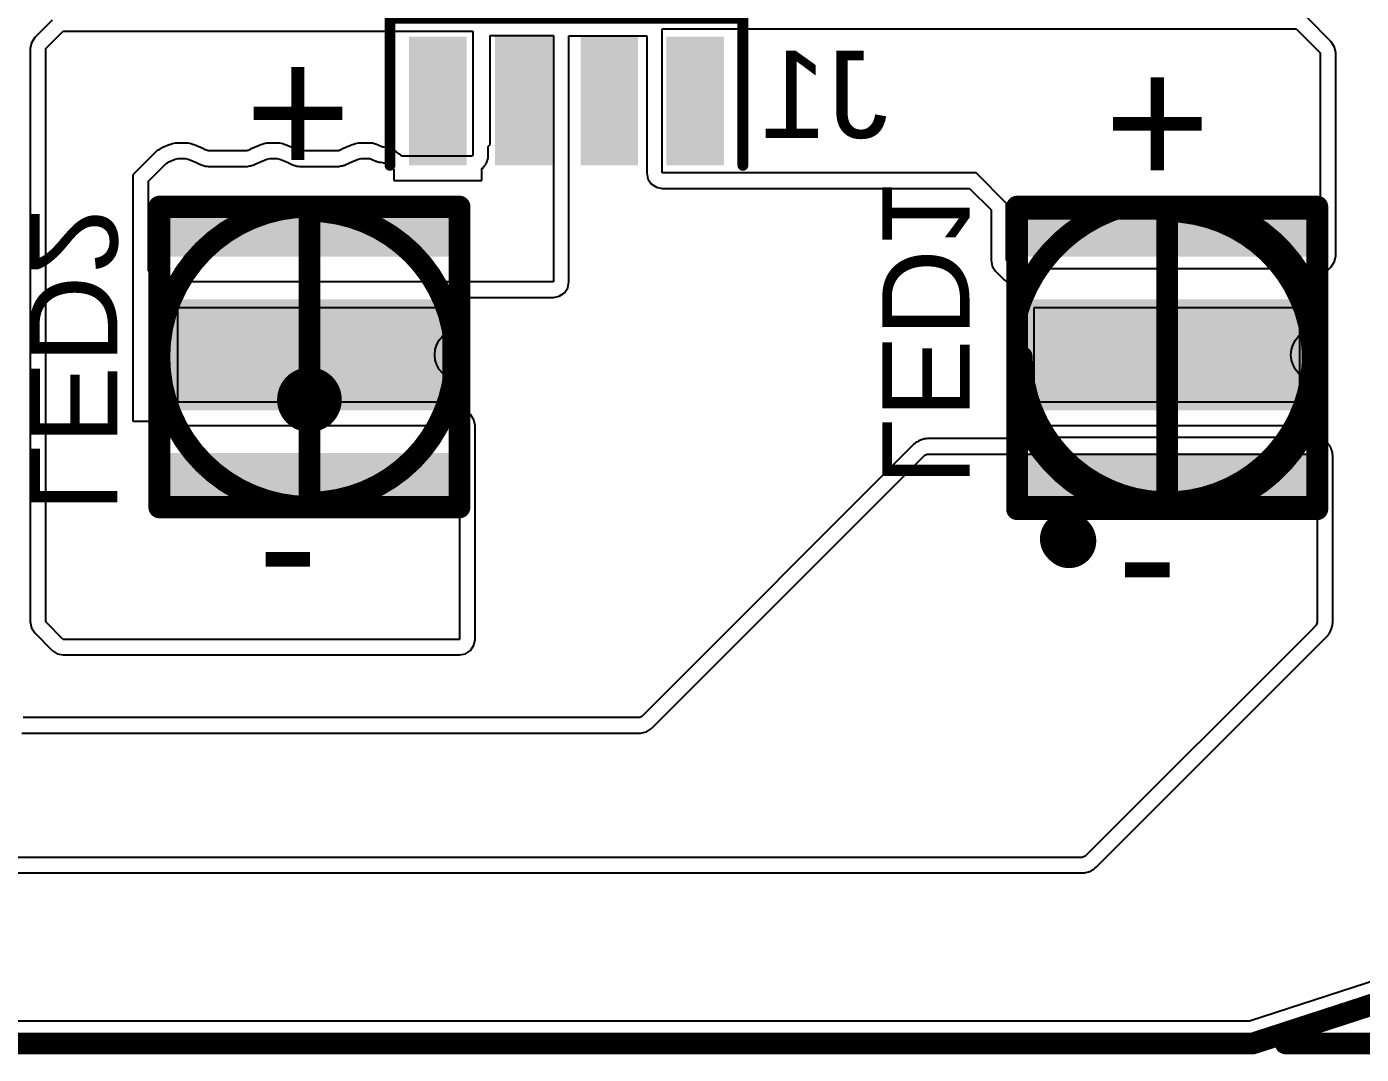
# Model space of a CAD drawing. Header units: inches. Extents: x -0.01 to 1.79, y -0.11 to 0.77.
# Drawn here: x 0.618 to 1.231, y -0.107 to 0.364 of the extents above; entities that cross this region are included whole.
import ezdxf

# ---------------------------------------------------------------- set-up
doc = ezdxf.new("R2010")
doc.units = ezdxf.units.IN
doc.header["$MEASUREMENT"] = 0
for name, color, linetype in [('Board Shape', 216, 'Continuous'), ('Bottom Overlay', 54, 'Continuous'), ('Bottom Paste', 16, 'Continuous'), ('Copper Layer', 5, 'Continuous'), ('Dimensions', 6, 'Continuous'), ('Fabrication info', 56, 'Continuous'), ('Top Paste', 8, 'Continuous')]:
    doc.layers.add(name, color=color, linetype=linetype)
doc.styles.add('Arial', font='', dxfattribs={"height": 0.2})
doc.styles.get('Arial').set_extended_font_data('Arial')

# ---------------------------------------------------------------- blocks, each defined once
blk = doc.blocks.new('FPC_M________B_1')
at = {"layer": 'Bottom Paste'}
for points in [[(-0.07224, 0.02453), (-0.04587, 0.02453), (-0.04587, -0.03453), (-0.07224, -0.03453)], [(-0.03287, 0.02453), (-0.0065, 0.02453), (-0.0065, -0.03453), (-0.03287, -0.03453)], [(0.0065, 0.02453), (0.03287, 0.02453), (0.03287, -0.03453), (0.0065, -0.03453)], [(0.04587, 0.02453), (0.07224, 0.02453), (0.07224, -0.03453), (0.04587, -0.03453)]]:
    blk.add_hatch(color=16, dxfattribs=at).paths.add_polyline_path(points)
at = {"layer": 'Copper Layer'}
for points in [[(-0.07224, 0.02453), (-0.04587, 0.02453), (-0.04587, -0.03453), (-0.07224, -0.03453)], [(-0.03287, 0.02453), (-0.0065, 0.02453), (-0.0065, -0.03453), (-0.03287, -0.03453)], [(0.0065, 0.02453), (0.03287, 0.02453), (0.03287, -0.03453), (0.0065, -0.03453)], [(0.04587, 0.02453), (0.07224, 0.02453), (0.07224, -0.03453), (0.04587, -0.03453)]]:
    blk.add_hatch(color=5, dxfattribs=at).paths.add_polyline_path(points)
at = {"layer": 'Bottom Overlay', "const_width": 0.005}
for points in [[(-0.081, 0.033), (0.081, 0.033)], [(-0.081, -0.03453), (-0.081, 0.033)], [(0.081, -0.03453), (0.081, 0.033)]]:
    blk.add_lwpolyline(points, dxfattribs=at)
at = {"layer": 'Bottom Overlay', "const_width": 0.0025}
for points in [[(-0.08225, 0.033, 1), (-0.07975, 0.033, 1)], [(-0.08225, 0.033, 1), (-0.07975, 0.033, 1)], [(0.07975, 0.033, 1), (0.08225, 0.033, 1)], [(0.07975, 0.033, 1), (0.08225, 0.033, 1)], [(-0.08225, -0.03453, 1), (-0.07975, -0.03453, 1)], [(0.07975, -0.03453, 1), (0.08225, -0.03453, 1)]]:
    blk.add_lwpolyline(points, format="xyb", close=True, dxfattribs=at)
blk = doc.blocks.new('LED_SPHWH2L3D30CD4QTP3_B_3')
at = {"layer": 'Bottom Paste'}
for points in [[(-0.065, 0.065), (-0.045, 0.065), (-0.045, -0.065), (-0.065, -0.065)], [(-0.0255, 0.065), (0.0255, 0.065), (0.0255, -0.065), (-0.0255, -0.065)], [(0.045, 0.065), (0.065, 0.065), (0.065, -0.065), (0.045, -0.065)]]:
    blk.add_hatch(color=16, dxfattribs=at).paths.add_polyline_path(points)
at = {"layer": 'Copper Layer'}
for points in [[(-0.065, 0.065), (-0.045, 0.065), (-0.045, -0.065), (-0.065, -0.065)], [(-0.0255, 0.065), (0.0255, 0.065), (0.0255, -0.065), (-0.0255, -0.065)], [(0.045, 0.065), (0.065, 0.065), (0.065, -0.065), (0.045, -0.065)]]:
    blk.add_hatch(color=5, dxfattribs=at).paths.add_polyline_path(points)
at = {"layer": 'Fabrication info', "const_width": 0.001}
for points in [[(-0.069, -0.069), (-0.069, 0.069)], [(0.069, 0.069), (-0.069, 0.069)], [(0.069, -0.069), (0.069, 0.069)], [(0.069, -0.069), (-0.069, -0.069)]]:
    blk.add_lwpolyline(points, dxfattribs=at)
at = {"layer": 'Fabrication info', "const_width": 0.0005}
for points in [[(-0.06925, 0.069, 1), (-0.06875, 0.069, 1)], [(-0.06925, 0.069, 1), (-0.06875, 0.069, 1)], [(0.06875, 0.069, 1), (0.06925, 0.069, 1)], [(0.06875, 0.069, 1), (0.06925, 0.069, 1)], [(-0.06925, -0.069, 1), (-0.06875, -0.069, 1)], [(-0.06925, -0.069, 1), (-0.06875, -0.069, 1)], [(0.06875, -0.069, 1), (0.06925, -0.069, 1)], [(0.06875, -0.069, 1), (0.06925, -0.069, 1)]]:
    blk.add_lwpolyline(points, format="xyb", close=True, dxfattribs=at)
at = {"layer": 'Fabrication info'}
blk.add_lwpolyline([(0.012, 0.069, -1), (-0.012, 0.069)], format="xyb", dxfattribs=at)
for points in [[(-0.012, 0.069, 1), (-0.012, 0.069, 1)], [(0.012, 0.069, 1), (0.012, 0.069, 1)], [(-0.042, 0, 1), (-0.048, 0, 1)], [(-0.048, 0, 1), (-0.048, 0, 1)], [(-0.042, 0, 1), (-0.042, 0, 1)]]:
    blk.add_lwpolyline(points, format="xyb", close=True, dxfattribs=at)
at = {"layer": 'Top Paste'}
for p, q in [((0.021563, 0.061063), (-0.021563, 0.061063)), ((-0.021563, 0.061063), (-0.021563, 0.003937)), ((0.021563, 0.003937), (0.021563, 0.061063)), ((-0.021563, 0.003937), (0.021563, 0.003937)), ((0.021563, -0.003937), (-0.021563, -0.003937)), ((-0.021563, -0.003937), (-0.021563, -0.061063)), ((0.021563, -0.061063), (0.021563, -0.003937)), ((-0.021563, -0.061063), (0.021563, -0.061063))]:
    blk.add_line(p, q, dxfattribs=at)
blk = doc.blocks.new('LED_SPHRD2L3DH20E7W41J_B_4')
at = {"layer": 'Bottom Paste'}
for points in [[(-0.065, 0.065), (-0.045, 0.065), (-0.045, -0.065), (-0.065, -0.065)], [(-0.0255, 0.065), (0.0255, 0.065), (0.0255, -0.065), (-0.0255, -0.065)], [(0.045, 0.065), (0.065, 0.065), (0.065, -0.065), (0.045, -0.065)]]:
    blk.add_hatch(color=16, dxfattribs=at).paths.add_polyline_path(points)
at = {"layer": 'Copper Layer'}
for points in [[(-0.065, 0.065), (-0.045, 0.065), (-0.045, -0.065), (-0.065, -0.065)], [(-0.0255, 0.065), (0.0255, 0.065), (0.0255, -0.065), (-0.0255, -0.065)], [(0.045, 0.065), (0.065, 0.065), (0.065, -0.065), (0.045, -0.065)]]:
    blk.add_hatch(color=5, dxfattribs=at).paths.add_polyline_path(points)
at = {"layer": 'Fabrication info', "const_width": 0.001}
for points in [[(-0.069, -0.069), (-0.069, 0.069)], [(0.069, 0.069), (-0.069, 0.069)], [(0.069, -0.069), (0.069, 0.069)], [(0.069, -0.069), (-0.069, -0.069)]]:
    blk.add_lwpolyline(points, dxfattribs=at)
at = {"layer": 'Fabrication info', "const_width": 0.0005}
for points in [[(-0.06925, 0.069, 1), (-0.06875, 0.069, 1)], [(-0.06925, 0.069, 1), (-0.06875, 0.069, 1)], [(0.06875, 0.069, 1), (0.06925, 0.069, 1)], [(0.06875, 0.069, 1), (0.06925, 0.069, 1)], [(-0.06925, -0.069, 1), (-0.06875, -0.069, 1)], [(-0.06925, -0.069, 1), (-0.06875, -0.069, 1)], [(0.06875, -0.069, 1), (0.06925, -0.069, 1)], [(0.06875, -0.069, 1), (0.06925, -0.069, 1)]]:
    blk.add_lwpolyline(points, format="xyb", close=True, dxfattribs=at)
at = {"layer": 'Fabrication info'}
blk.add_lwpolyline([(0.012, 0.069, -1), (-0.012, 0.069)], format="xyb", dxfattribs=at)
for points in [[(-0.012, 0.069, 1), (-0.012, 0.069, 1)], [(0.012, 0.069, 1), (0.012, 0.069, 1)], [(-0.042, 0, 1), (-0.048, 0, 1)], [(-0.048, 0, 1), (-0.048, 0, 1)], [(-0.042, 0, 1), (-0.042, 0, 1)]]:
    blk.add_lwpolyline(points, format="xyb", close=True, dxfattribs=at)
at = {"layer": 'Top Paste'}
for p, q in [((0.021563, 0.061063), (-0.021563, 0.061063)), ((-0.021563, 0.061063), (-0.021563, 0.003937)), ((0.021563, 0.003937), (0.021563, 0.061063)), ((-0.021563, 0.003937), (0.021563, 0.003937)), ((0.021563, -0.003937), (-0.021563, -0.003937)), ((-0.021563, -0.003937), (-0.021563, -0.061063)), ((0.021563, -0.061063), (0.021563, -0.003937)), ((-0.021563, -0.061063), (0.021563, -0.061063))]:
    blk.add_line(p, q, dxfattribs=at)

msp = doc.modelspace()

# ---------------------------------------------------------------- linework, layer by layer
at = {"layer": 'Board Shape', "const_width": 0.01}
for points in [[(1.1811, -0.10234), (1.49606, 0)], [(0.31496, -0.10234), (1.1811, -0.10234)]]:
    msp.add_lwpolyline(points, dxfattribs=at)
at = {"layer": 'Board Shape', "const_width": 0.005}
msp.add_lwpolyline([(1.1786, -0.10234, 1), (1.1836, -0.10234, 1)], format="xyb", close=True, dxfattribs=at)
msp.add_lwpolyline([(1.1786, -0.10234, 1), (1.1836, -0.10234, 1)], format="xyb", close=True, dxfattribs=at)
at = {"layer": 'Bottom Overlay', "const_width": 0.01}
for points in [[(0.67913, 0.28134), (0.81693, 0.28134)], [(0.67913, 0.14354), (0.67913, 0.28134)], [(0.81693, 0.14354), (0.81693, 0.28134)], [(1.07283, 0.14273), (1.07283, 0.28052)], [(1.07283, 0.28052), (1.21063, 0.28052)], [(1.21063, 0.14273), (1.21063, 0.28052)], [(0.67913, 0.14354), (0.81693, 0.14354)], [(1.07283, 0.14273), (1.21063, 0.14273)]]:
    msp.add_lwpolyline(points, dxfattribs=at)
at = {"layer": 'Bottom Overlay', "const_width": 0.005}
for points in [[(0.67663, 0.28134, 1), (0.68163, 0.28134, 1)], [(0.67663, 0.28134, 1), (0.68163, 0.28134, 1)], [(0.81443, 0.28134, 1), (0.81943, 0.28134, 1)], [(0.81443, 0.28134, 1), (0.81943, 0.28134, 1)], [(1.07033, 0.28052, 1), (1.07533, 0.28052, 1)], [(1.07033, 0.28052, 1), (1.07533, 0.28052, 1)], [(1.20813, 0.28052, 1), (1.21313, 0.28052, 1)], [(1.20813, 0.28052, 1), (1.21313, 0.28052, 1)], [(0.67663, 0.14354, 1), (0.68163, 0.14354, 1)], [(0.67663, 0.14354, 1), (0.68163, 0.14354, 1)], [(0.81443, 0.14354, 1), (0.81943, 0.14354, 1)], [(0.81443, 0.14354, 1), (0.81943, 0.14354, 1)], [(1.07033, 0.14273, 1), (1.07533, 0.14273, 1)], [(1.07033, 0.14273, 1), (1.07533, 0.14273, 1)], [(1.20813, 0.14273, 1), (1.21313, 0.14273, 1)], [(1.20813, 0.14273, 1), (1.21313, 0.14273, 1)]]:
    msp.add_lwpolyline(points, format="xyb", close=True, dxfattribs=at)
at = {"layer": 'Copper Layer'}
for p, q in [((1.21705, 0.35705), (1.20605, 0.36805)), ((0.62995, 0.36705), (0.62195, 0.35905)), ((0.627, 0.354), (0.635, 0.362)), ((0.635, 0.362), (0.823, 0.362)), ((0.823, 0.362), (0.823, 0.30914)), ((0.91, 0.297), (0.91, 0.363)), ((0.91, 0.363), (1.201, 0.363)), ((1.201, 0.363), (1.212, 0.352)), ((0.62041, 0.35673), (0.61986, 0.354)), ((0.62195, 0.35905), (0.62041, 0.35673)), ((0.831, 0.31), (0.831, 0.36)), ((0.831, 0.36), (0.86, 0.36)), ((0.86, 0.36), (0.86, 0.247)), ((0.86714, 0.247), (0.86714, 0.35991)), ((0.86714, 0.35991), (0.90286, 0.35991)), ((0.90286, 0.35991), (0.90286, 0.297)), ((1.21859, 0.35473), (1.21705, 0.35705)), ((0.61986, 0.354), (0.61986, 0.091)), ((0.627, 0.091), (0.627, 0.354)), ((1.212, 0.352), (1.212, 0.259)), ((1.21914, 0.352), (1.21859, 0.35473)), ((1.21914, 0.259), (1.21914, 0.352)), ((0.67725, 0.30634), (0.66909, 0.29818)), ((0.678, 0.30709), (0.67725, 0.30634)), ((0.67819, 0.30709), (0.678, 0.30709)), ((0.67833, 0.30723), (0.67819, 0.30709)), ((0.6789, 0.3076), (0.67833, 0.30723)), ((0.67948, 0.30799), (0.6789, 0.3076)), ((0.6789, 0.3076), (0.6789, 0.3076)), ((0.68013, 0.30826), (0.67948, 0.30799)), ((0.68071, 0.30865), (0.68013, 0.30826)), ((0.68371, 0.30989), (0.68071, 0.30865)), ((0.68439, 0.31003), (0.68371, 0.30989)), ((0.68504, 0.3103), (0.68439, 0.31003)), ((0.6864, 0.31056), (0.68504, 0.3103)), ((0.6871, 0.31056), (0.6864, 0.31056)), ((0.68779, 0.3107), (0.6871, 0.31056)), ((0.69103, 0.3107), (0.68779, 0.3107)), ((0.69172, 0.31057), (0.69103, 0.3107)), ((0.69242, 0.31057), (0.69172, 0.31057)), ((0.69377, 0.3103), (0.69242, 0.31057)), ((0.69442, 0.31003), (0.69377, 0.3103)), ((0.69511, 0.30989), (0.69442, 0.31003)), ((0.69908, 0.30825), (0.69511, 0.30989)), ((0.69908, 0.30824), (0.69908, 0.30825)), ((0.6991, 0.30823), (0.69908, 0.30824)), ((0.69908, 0.30824), (0.69908, 0.30824)), ((0.69962, 0.30802), (0.6991, 0.30823)), ((0.70019, 0.30764), (0.69962, 0.30802)), ((0.70027, 0.30761), (0.70019, 0.30764)), ((0.70029, 0.3076), (0.70027, 0.30761)), ((0.70027, 0.30761), (0.70027, 0.30761)), ((0.7003, 0.30759), (0.70029, 0.3076)), ((0.70031, 0.30759), (0.7003, 0.30759)), ((0.7003, 0.30759), (0.7003, 0.30759)), ((0.70032, 0.30758), (0.70031, 0.30759)), ((0.70031, 0.30759), (0.70031, 0.30759)), ((0.70031, 0.30759), (0.70031, 0.30759)), ((0.70031, 0.30759), (0.70031, 0.30759)), ((0.70031, 0.30759), (0.70031, 0.30759)), ((0.70035, 0.30757), (0.70032, 0.30758)), ((0.70039, 0.30756), (0.70035, 0.30757)), ((0.70077, 0.3074), (0.70039, 0.30756)), ((0.70078, 0.3074), (0.70077, 0.3074)), ((0.70149, 0.30711), (0.70078, 0.3074)), ((0.70078, 0.3074), (0.70078, 0.3074)), ((0.70152, 0.30709), (0.70149, 0.30711)), ((0.70222, 0.30709), (0.70152, 0.30709)), ((0.70152, 0.30709), (0.70152, 0.30709)), ((0.70152, 0.30709), (0.70152, 0.30709)), ((0.71859, 0.30709), (0.70222, 0.30709)), ((0.70222, 0.30709), (0.70222, 0.30709)), ((0.7186, 0.30709), (0.71859, 0.30709)), ((0.71925, 0.30709), (0.7186, 0.30709)), ((0.71946, 0.30718), (0.71925, 0.30709)), ((0.71951, 0.30718), (0.71946, 0.30718)), ((0.71946, 0.30718), (0.71946, 0.30718)), ((0.71957, 0.30721), (0.71951, 0.30718)), ((0.71982, 0.30731), (0.71957, 0.30721)), ((0.71957, 0.30721), (0.71957, 0.30721)), ((0.71957, 0.30721), (0.71957, 0.30721)), ((0.71984, 0.30733), (0.71982, 0.30731)), ((0.72042, 0.30756), (0.71984, 0.30733)), ((0.72045, 0.30757), (0.72042, 0.30756)), ((0.721, 0.30794), (0.72045, 0.30757)), ((0.72045, 0.30757), (0.72045, 0.30757)), ((0.72106, 0.30796), (0.721, 0.30794)), ((0.72107, 0.30797), (0.72106, 0.30796)), ((0.72106, 0.30796), (0.72106, 0.30796)), ((0.72173, 0.30824), (0.72107, 0.30797)), ((0.72174, 0.30825), (0.72173, 0.30824)), ((0.72173, 0.30824), (0.72173, 0.30824)), ((0.72571, 0.30989), (0.72174, 0.30825)), ((0.72639, 0.31003), (0.72571, 0.30989)), ((0.72704, 0.3103), (0.72639, 0.31003)), ((0.7284, 0.31056), (0.72704, 0.3103)), ((0.7291, 0.31056), (0.7284, 0.31056)), ((0.72979, 0.3107), (0.7291, 0.31056)), ((0.73303, 0.3107), (0.72979, 0.3107)), ((0.73372, 0.31057), (0.73303, 0.3107)), ((0.73442, 0.31057), (0.73372, 0.31057)), ((0.73577, 0.3103), (0.73442, 0.31057)), ((0.73642, 0.31003), (0.73577, 0.3103)), ((0.73711, 0.30989), (0.73642, 0.31003)), ((0.74108, 0.30825), (0.73711, 0.30989)), ((0.74108, 0.30824), (0.74108, 0.30825)), ((0.7411, 0.30823), (0.74108, 0.30824)), ((0.74108, 0.30824), (0.74108, 0.30824)), ((0.74162, 0.30802), (0.7411, 0.30823)), ((0.74219, 0.30764), (0.74162, 0.30802)), ((0.74227, 0.30761), (0.74219, 0.30764)), ((0.74229, 0.3076), (0.74227, 0.30761)), ((0.74227, 0.30761), (0.74227, 0.30761)), ((0.7423, 0.30759), (0.74229, 0.3076)), ((0.74231, 0.30759), (0.7423, 0.30759)), ((0.7423, 0.30759), (0.7423, 0.30759)), ((0.74232, 0.30758), (0.74231, 0.30759)), ((0.74231, 0.30759), (0.74231, 0.30759)), ((0.74231, 0.30759), (0.74231, 0.30759)), ((0.74231, 0.30759), (0.74231, 0.30759)), ((0.74231, 0.30759), (0.74231, 0.30759)), ((0.74235, 0.30757), (0.74232, 0.30758)), ((0.74239, 0.30756), (0.74235, 0.30757)), ((0.74277, 0.3074), (0.74239, 0.30756)), ((0.74278, 0.3074), (0.74277, 0.3074)), ((0.74349, 0.30711), (0.74278, 0.3074)), ((0.74278, 0.3074), (0.74278, 0.3074)), ((0.74352, 0.30709), (0.74349, 0.30711)), ((0.74422, 0.30709), (0.74352, 0.30709)), ((0.74352, 0.30709), (0.74352, 0.30709)), ((0.74352, 0.30709), (0.74352, 0.30709)), ((0.76059, 0.30709), (0.74422, 0.30709)), ((0.74422, 0.30709), (0.74422, 0.30709)), ((0.7606, 0.30709), (0.76059, 0.30709)), ((0.76125, 0.30709), (0.7606, 0.30709)), ((0.76146, 0.30718), (0.76125, 0.30709)), ((0.76151, 0.30718), (0.76146, 0.30718)), ((0.76146, 0.30718), (0.76146, 0.30718)), ((0.76157, 0.30721), (0.76151, 0.30718)), ((0.76182, 0.30731), (0.76157, 0.30721)), ((0.76157, 0.30721), (0.76157, 0.30721)), ((0.76157, 0.30721), (0.76157, 0.30721)), ((0.76184, 0.30733), (0.76182, 0.30731)), ((0.76242, 0.30756), (0.76184, 0.30733)), ((0.76245, 0.30757), (0.76242, 0.30756)), ((0.763, 0.30794), (0.76245, 0.30757)), ((0.76245, 0.30757), (0.76245, 0.30757)), ((0.76306, 0.30796), (0.763, 0.30794)), ((0.76307, 0.30797), (0.76306, 0.30796)), ((0.76306, 0.30796), (0.76306, 0.30796)), ((0.76373, 0.30824), (0.76307, 0.30797)), ((0.76374, 0.30825), (0.76373, 0.30824)), ((0.76373, 0.30824), (0.76373, 0.30824)), ((0.7677, 0.30989), (0.76374, 0.30825)), ((0.76839, 0.31003), (0.7677, 0.30989)), ((0.76904, 0.3103), (0.76839, 0.31003)), ((0.7704, 0.31056), (0.76904, 0.3103)), ((0.7711, 0.31056), (0.7704, 0.31056)), ((0.77179, 0.3107), (0.7711, 0.31056)), ((0.77504, 0.3107), (0.77179, 0.3107)), ((0.77506, 0.3107), (0.77504, 0.3107)), ((0.77507, 0.3107), (0.77506, 0.3107)), ((0.77576, 0.3107), (0.77507, 0.3107)), ((0.77644, 0.31056), (0.77576, 0.3107)), ((0.77645, 0.31056), (0.77644, 0.31056)), ((0.77646, 0.31056), (0.77645, 0.31056)), ((0.77713, 0.31056), (0.77646, 0.31056)), ((0.77646, 0.31056), (0.77646, 0.31056)), ((0.77714, 0.31056), (0.77713, 0.31056)), ((0.77715, 0.31056), (0.77714, 0.31056)), ((0.77773, 0.31031), (0.77715, 0.31056)), ((0.77715, 0.31056), (0.77715, 0.31056)), ((0.77835, 0.3102), (0.77773, 0.31031)), ((0.77836, 0.3102), (0.77835, 0.3102)), ((0.77842, 0.31016), (0.77836, 0.3102)), ((0.77848, 0.31015), (0.77842, 0.31016)), ((0.78129, 0.30899), (0.77848, 0.31015)), ((0.78184, 0.30884), (0.78129, 0.30899)), ((0.78223, 0.30884), (0.78184, 0.30884)), ((0.78299, 0.30869), (0.78223, 0.30884)), ((0.78363, 0.30859), (0.78299, 0.30869)), ((0.78299, 0.30869), (0.78299, 0.30869)), ((0.78299, 0.30869), (0.78299, 0.30869)), ((0.78414, 0.3084), (0.78363, 0.30859)), ((0.78363, 0.30859), (0.78363, 0.30859)), ((0.78363, 0.30859), (0.78363, 0.30859)), ((0.7842, 0.3084), (0.78414, 0.3084)), ((0.78423, 0.30839), (0.7842, 0.3084)), ((0.78432, 0.30839), (0.78423, 0.30839)), ((0.78451, 0.30831), (0.78432, 0.30839)), ((0.78506, 0.30822), (0.78451, 0.30831)), ((0.78511, 0.30819), (0.78506, 0.30822)), ((0.78537, 0.30809), (0.78511, 0.30819)), ((0.7856, 0.30795), (0.78537, 0.30809)), ((0.7857, 0.30794), (0.7856, 0.30795)), ((0.78571, 0.30793), (0.7857, 0.30794)), ((0.78574, 0.30793), (0.78571, 0.30793)), ((0.78575, 0.30793), (0.78574, 0.30793)), ((0.78584, 0.30787), (0.78575, 0.30793)), ((0.78591, 0.30785), (0.78584, 0.30787)), ((0.78599, 0.3078), (0.78591, 0.30785)), ((0.78591, 0.30785), (0.78591, 0.30785)), ((0.78612, 0.30777), (0.78599, 0.3078)), ((0.78614, 0.30777), (0.78612, 0.30777)), ((0.78619, 0.30773), (0.78614, 0.30777)), ((0.78627, 0.30771), (0.78619, 0.30773)), ((0.78633, 0.30768), (0.78627, 0.30771)), ((0.78637, 0.30765), (0.78633, 0.30768)), ((0.78642, 0.30764), (0.78637, 0.30765)), ((0.78646, 0.30762), (0.78642, 0.30764)), ((0.7865, 0.30759), (0.78646, 0.30762)), ((0.78658, 0.30757), (0.7865, 0.30759)), ((0.7868, 0.3074), (0.78658, 0.30757)), ((0.78696, 0.30734), (0.7868, 0.3074)), ((0.78697, 0.30733), (0.78696, 0.30734)), ((0.78702, 0.30732), (0.78697, 0.30733)), ((0.78707, 0.30728), (0.78702, 0.30732)), ((0.78708, 0.30727), (0.78707, 0.30728)), ((0.78728, 0.30708), (0.78708, 0.30727)), ((0.78708, 0.30727), (0.78708, 0.30727)), ((0.78767, 0.30689), (0.78728, 0.30708)), ((0.7877, 0.30688), (0.78767, 0.30689)), ((0.78767, 0.30689), (0.78767, 0.30689)), ((0.78937, 0.30562), (0.7877, 0.30688)), ((0.823, 0.30914), (0.823, 0.30529)), ((0.83014, 0.30914), (0.831, 0.31)), ((0.83014, 0.30529), (0.83014, 0.30914)), ((0.67414, 0.29313), (0.6823, 0.30129)), ((0.6823, 0.30129), (0.68286, 0.30167)), ((0.68286, 0.30167), (0.68344, 0.30206)), ((0.68286, 0.30167), (0.68286, 0.30167)), ((0.68344, 0.30206), (0.68644, 0.3033)), ((0.68644, 0.3033), (0.68779, 0.30357)), ((0.68779, 0.30357), (0.69103, 0.30357)), ((0.69103, 0.30357), (0.69238, 0.3033)), ((0.69238, 0.3033), (0.69623, 0.3017)), ((0.69623, 0.3017), (0.69624, 0.30169)), ((0.69624, 0.30169), (0.69637, 0.30164)), ((0.69637, 0.30164), (0.69638, 0.30163)), ((0.69638, 0.30163), (0.69638, 0.30163)), ((0.69638, 0.30163), (0.69651, 0.30158)), ((0.69651, 0.30158), (0.69663, 0.30146)), ((0.69663, 0.30146), (0.69706, 0.30132)), ((0.69706, 0.30132), (0.69747, 0.30104)), ((0.69747, 0.30104), (0.69755, 0.30101)), ((0.69755, 0.30101), (0.69756, 0.301)), ((0.69756, 0.301), (0.69758, 0.30099)), ((0.69758, 0.30099), (0.69762, 0.30098)), ((0.69762, 0.30098), (0.69766, 0.30097)), ((0.69766, 0.30097), (0.69766, 0.30097)), ((0.69766, 0.30097), (0.69804, 0.30081)), ((0.69804, 0.30081), (0.69804, 0.30081)), ((0.69804, 0.30081), (0.69875, 0.30051)), ((0.69875, 0.30051), (0.69875, 0.30051)), ((0.69875, 0.30051), (0.69879, 0.30049)), ((0.69879, 0.30049), (0.69948, 0.30036)), ((0.69948, 0.30036), (0.70013, 0.30009)), ((0.71946, 0.29995), (0.72049, 0.30019)), ((0.72049, 0.30019), (0.72084, 0.30018)), ((0.72084, 0.30018), (0.7209, 0.30021)), ((0.72084, 0.30018), (0.72084, 0.30018)), ((0.7209, 0.30021), (0.72095, 0.30021)), ((0.72095, 0.30021), (0.72107, 0.30025)), ((0.72107, 0.30025), (0.72119, 0.30026)), ((0.72119, 0.30026), (0.72148, 0.30039)), ((0.72119, 0.30026), (0.72119, 0.30026)), ((0.72148, 0.30039), (0.72198, 0.30049)), ((0.72198, 0.30049), (0.72207, 0.30056)), ((0.72207, 0.30056), (0.72212, 0.30057)), ((0.72212, 0.30057), (0.72225, 0.30059)), ((0.72225, 0.30059), (0.72255, 0.30072)), ((0.72255, 0.30072), (0.72258, 0.30074)), ((0.72258, 0.30074), (0.72308, 0.30094)), ((0.72308, 0.30094), (0.72311, 0.30096)), ((0.72311, 0.30096), (0.72314, 0.30096)), ((0.72314, 0.30096), (0.72318, 0.30098)), ((0.72318, 0.30098), (0.72318, 0.30098)), ((0.72318, 0.30098), (0.72319, 0.30098)), ((0.72319, 0.30098), (0.72374, 0.30135)), ((0.72374, 0.30135), (0.7238, 0.30137)), ((0.72374, 0.30135), (0.72374, 0.30135)), ((0.7238, 0.30137), (0.72446, 0.30165)), ((0.72446, 0.30165), (0.72446, 0.30165)), ((0.72446, 0.30165), (0.72446, 0.30165)), ((0.72446, 0.30165), (0.72447, 0.30165)), ((0.72447, 0.30165), (0.72844, 0.3033)), ((0.72844, 0.3033), (0.72979, 0.30357)), ((0.72979, 0.30357), (0.73303, 0.30357)), ((0.73303, 0.30357), (0.73438, 0.3033)), ((0.73438, 0.3033), (0.73823, 0.3017)), ((0.73823, 0.3017), (0.73824, 0.30169)), ((0.73824, 0.30169), (0.73837, 0.30164)), ((0.73837, 0.30164), (0.73838, 0.30163)), ((0.73838, 0.30163), (0.73838, 0.30163)), ((0.73838, 0.30163), (0.73851, 0.30158)), ((0.73851, 0.30158), (0.73863, 0.30146)), ((0.73863, 0.30146), (0.73906, 0.30132)), ((0.73906, 0.30132), (0.73947, 0.30104)), ((0.73947, 0.30104), (0.73955, 0.30101)), ((0.73955, 0.30101), (0.73956, 0.301)), ((0.73956, 0.301), (0.73958, 0.30099)), ((0.73958, 0.30099), (0.73962, 0.30098)), ((0.73962, 0.30098), (0.73966, 0.30097)), ((0.73966, 0.30097), (0.73966, 0.30097)), ((0.73966, 0.30097), (0.74004, 0.30081)), ((0.74004, 0.30081), (0.74004, 0.30081)), ((0.74004, 0.30081), (0.74075, 0.30051)), ((0.74075, 0.30051), (0.74075, 0.30051)), ((0.74075, 0.30051), (0.74079, 0.30049)), ((0.74079, 0.30049), (0.74148, 0.30036)), ((0.74148, 0.30036), (0.74213, 0.30009)), ((0.76146, 0.29995), (0.76249, 0.30019)), ((0.76249, 0.30019), (0.76284, 0.30018)), ((0.76284, 0.30018), (0.7629, 0.30021)), ((0.76284, 0.30018), (0.76284, 0.30018)), ((0.7629, 0.30021), (0.76295, 0.30021)), ((0.76295, 0.30021), (0.76307, 0.30025)), ((0.76307, 0.30025), (0.76319, 0.30026)), ((0.76319, 0.30026), (0.76348, 0.30039)), ((0.76319, 0.30026), (0.76319, 0.30026)), ((0.76348, 0.30039), (0.76398, 0.30049)), ((0.76398, 0.30049), (0.76407, 0.30056)), ((0.76407, 0.30056), (0.76412, 0.30057)), ((0.76412, 0.30057), (0.76425, 0.30059)), ((0.76425, 0.30059), (0.76455, 0.30072)), ((0.76455, 0.30072), (0.76458, 0.30074)), ((0.76458, 0.30074), (0.76508, 0.30094)), ((0.76508, 0.30094), (0.76511, 0.30096)), ((0.76511, 0.30096), (0.76514, 0.30096)), ((0.76514, 0.30096), (0.76518, 0.30098)), ((0.76518, 0.30098), (0.76518, 0.30098)), ((0.76518, 0.30098), (0.76519, 0.30098)), ((0.76519, 0.30098), (0.76574, 0.30135)), ((0.76574, 0.30135), (0.7658, 0.30137)), ((0.76574, 0.30135), (0.76574, 0.30135)), ((0.7658, 0.30137), (0.76646, 0.30165)), ((0.76646, 0.30165), (0.76646, 0.30165)), ((0.76646, 0.30165), (0.76646, 0.30165)), ((0.76646, 0.30165), (0.76647, 0.30165)), ((0.76647, 0.30165), (0.77044, 0.3033)), ((0.77044, 0.3033), (0.77179, 0.30357)), ((0.77179, 0.30357), (0.77503, 0.30357)), ((0.77503, 0.30357), (0.77503, 0.30356)), ((0.77503, 0.30356), (0.77504, 0.30356)), ((0.77504, 0.30356), (0.77505, 0.30356)), ((0.77505, 0.30356), (0.77573, 0.30356)), ((0.77573, 0.30356), (0.77575, 0.30356)), ((0.77575, 0.30356), (0.77575, 0.30356)), ((0.77575, 0.30356), (0.77856, 0.30239)), ((0.77856, 0.30239), (0.77902, 0.3023)), ((0.77902, 0.3023), (0.77905, 0.30229)), ((0.77905, 0.30229), (0.77911, 0.30225)), ((0.77911, 0.30225), (0.77915, 0.30224)), ((0.77915, 0.30224), (0.77944, 0.3021)), ((0.77944, 0.3021), (0.77999, 0.30195)), ((0.77999, 0.30195), (0.78069, 0.3019)), ((0.78069, 0.3019), (0.78084, 0.30184)), ((0.78084, 0.30184), (0.7816, 0.30169)), ((0.7816, 0.30169), (0.78176, 0.30169)), ((0.78176, 0.30169), (0.78191, 0.30163)), ((0.78191, 0.30163), (0.78255, 0.30154)), ((0.78255, 0.30154), (0.78255, 0.30154)), ((0.78255, 0.30154), (0.78262, 0.30151)), ((0.78262, 0.30151), (0.78267, 0.30148)), ((0.78267, 0.30148), (0.78293, 0.30139)), ((0.78293, 0.30139), (0.78298, 0.30138)), ((0.78298, 0.30138), (0.7831, 0.30129)), ((0.7831, 0.30129), (0.7831, 0.30129)), ((0.7831, 0.30129), (0.78319, 0.30128)), ((0.78319, 0.30128), (0.78324, 0.30125)), ((0.78324, 0.30125), (0.78326, 0.30124)), ((0.78326, 0.30124), (0.78326, 0.30124)), ((0.78326, 0.30124), (0.78326, 0.30124)), ((0.78326, 0.30124), (0.78327, 0.30123)), ((0.78327, 0.30123), (0.7833, 0.30122)), ((0.7833, 0.30122), (0.78331, 0.30121)), ((0.78331, 0.30121), (0.78332, 0.30121)), ((0.78332, 0.30121), (0.78333, 0.30121)), ((0.78333, 0.30121), (0.78338, 0.30118)), ((0.78338, 0.30118), (0.7834, 0.30118)), ((0.7834, 0.30118), (0.78342, 0.30117)), ((0.78342, 0.30117), (0.78342, 0.30117)), ((0.78342, 0.30117), (0.78349, 0.30111)), ((0.78349, 0.30111), (0.78354, 0.30107)), ((0.78354, 0.30107), (0.78354, 0.30107)), ((0.78354, 0.30107), (0.78355, 0.30107)), ((0.78355, 0.30107), (0.78473, 0.30019)), ((0.78473, 0.30019), (0.78473, 0.30018)), ((0.78473, 0.30018), (0.78477, 0.30015)), ((0.78947, 0.30551), (0.78937, 0.30562)), ((0.78954, 0.30546), (0.78947, 0.30551)), ((0.78947, 0.30551), (0.78947, 0.30551)), ((0.78956, 0.30546), (0.78954, 0.30546)), ((0.78957, 0.30544), (0.78956, 0.30546)), ((0.78956, 0.30546), (0.78956, 0.30546)), ((0.78962, 0.3054), (0.78957, 0.30544)), ((0.78978, 0.30523), (0.78962, 0.3054)), ((0.78981, 0.30519), (0.78978, 0.30523)), ((0.78978, 0.30523), (0.78978, 0.30523)), ((0.79008, 0.30502), (0.78981, 0.30519)), ((0.79022, 0.30482), (0.79008, 0.30502)), ((0.79036, 0.30472), (0.79022, 0.30482)), ((0.79062, 0.30459), (0.79036, 0.30472)), ((0.82283, 0.30459), (0.79062, 0.30459)), ((0.82287, 0.30464), (0.82283, 0.30459)), ((0.823, 0.30529), (0.82287, 0.30464)), ((0.82827, 0.30012), (0.82877, 0.30062)), ((0.82877, 0.30062), (0.8288, 0.30067)), ((0.8288, 0.30067), (0.8288, 0.30068)), ((0.8288, 0.30068), (0.82881, 0.30068)), ((0.82881, 0.30068), (0.82907, 0.30133)), ((0.82907, 0.30133), (0.82943, 0.30186)), ((0.82943, 0.30186), (0.82955, 0.30248)), ((0.82955, 0.30248), (0.82957, 0.30253)), ((0.82957, 0.30253), (0.82959, 0.30256)), ((0.82959, 0.30256), (0.8296, 0.3026)), ((0.8296, 0.3026), (0.82987, 0.30325)), ((0.82987, 0.30325), (0.83, 0.3039)), ((0.82987, 0.30325), (0.82987, 0.30325)), ((0.82987, 0.30325), (0.82987, 0.30325)), ((0.83, 0.3046), (0.83014, 0.30529)), ((0.83, 0.3039), (0.83, 0.3046)), ((0.66909, 0.29818), (0.667, 0.29609)), ((0.667, 0.29609), (0.667, 0.29313)), ((0.70013, 0.30009), (0.7002, 0.30009)), ((0.7002, 0.30009), (0.70028, 0.30006)), ((0.70028, 0.30006), (0.7009, 0.30007)), ((0.70028, 0.30006), (0.70028, 0.30006)), ((0.7009, 0.30007), (0.70152, 0.29995)), ((0.70152, 0.29995), (0.70222, 0.29995)), ((0.70222, 0.29995), (0.70222, 0.29995)), ((0.70222, 0.29995), (0.71859, 0.29995)), ((0.71859, 0.29995), (0.7186, 0.29995)), ((0.7186, 0.29995), (0.71925, 0.29995)), ((0.71925, 0.29995), (0.71936, 0.29997)), ((0.71936, 0.29997), (0.71946, 0.29995)), ((0.74213, 0.30009), (0.7422, 0.30009)), ((0.7422, 0.30009), (0.74228, 0.30006)), ((0.74228, 0.30006), (0.7429, 0.30007)), ((0.74228, 0.30006), (0.74228, 0.30006)), ((0.7429, 0.30007), (0.74352, 0.29995)), ((0.74352, 0.29995), (0.74422, 0.29995)), ((0.74422, 0.29995), (0.74422, 0.29995)), ((0.74422, 0.29995), (0.76059, 0.29995)), ((0.76059, 0.29995), (0.7606, 0.29995)), ((0.7606, 0.29995), (0.76125, 0.29995)), ((0.76125, 0.29995), (0.76136, 0.29997)), ((0.76136, 0.29997), (0.76146, 0.29995)), ((0.78477, 0.30015), (0.78486, 0.30009)), ((0.78486, 0.30009), (0.78486, 0.30008)), ((0.78486, 0.30008), (0.78486, 0.30008)), ((0.78486, 0.30008), (0.78487, 0.30008)), ((0.78487, 0.30008), (0.78491, 0.30005)), ((0.78491, 0.30005), (0.78504, 0.29995)), ((0.78504, 0.29995), (0.78504, 0.29995)), ((0.78504, 0.29995), (0.7851, 0.29991)), ((0.7851, 0.29991), (0.78519, 0.2998)), ((0.78519, 0.2998), (0.78526, 0.29975)), ((0.78526, 0.29975), (0.78528, 0.29975)), ((0.78528, 0.29975), (0.78529, 0.29973)), ((0.78529, 0.29973), (0.78534, 0.29969)), ((0.78534, 0.29969), (0.78547, 0.29963)), ((0.78547, 0.29963), (0.78594, 0.29911)), ((0.78594, 0.29911), (0.78607, 0.29901)), ((0.78607, 0.29901), (0.78623, 0.29893)), ((0.78623, 0.29893), (0.78632, 0.29884)), ((0.78632, 0.29884), (0.78676, 0.29867)), ((0.78676, 0.29867), (0.78676, 0.29347)), ((0.82713, 0.29899), (0.8273, 0.29915)), ((0.82713, 0.29347), (0.82713, 0.29899)), ((0.8273, 0.29915), (0.82788, 0.29954)), ((0.82788, 0.29954), (0.82827, 0.30012)), ((0.90286, 0.297), (0.90341, 0.29427)), ((0.90341, 0.29427), (0.90495, 0.29195)), ((1.054, 0.297), (0.91, 0.297)), ((1.068, 0.283), (1.054, 0.297)), ((0.667, 0.29313), (0.667, 0.25)), ((0.67414, 0.252), (0.67414, 0.29313)), ((0.78676, 0.29347), (0.82713, 0.29347)), ((0.90495, 0.29195), (0.90727, 0.29041)), ((0.90727, 0.29041), (0.91, 0.28986)), ((0.91, 0.28986), (1.05104, 0.28986)), ((1.05104, 0.28986), (1.06086, 0.28004)), ((1.068, 0.257), (1.068, 0.283)), ((1.06086, 0.28004), (1.06086, 0.257)), ((1.212, 0.259), (1.206, 0.253)), ((1.21859, 0.25627), (1.21914, 0.259)), ((0.67789, 0.247), (0.67414, 0.252)), ((1.06086, 0.257), (1.06141, 0.25427)), ((1.06141, 0.25427), (1.06295, 0.25195)), ((1.06295, 0.25195), (1.06695, 0.24795)), ((1.072, 0.253), (1.068, 0.257)), ((1.206, 0.253), (1.072, 0.253)), ((1.21396, 0.25087), (1.21705, 0.25395)), ((1.21705, 0.25395), (1.21859, 0.25627)), ((0.667, 0.25), (0.667, 0.1831)), ((0.86, 0.247), (0.67789, 0.247)), ((0.86659, 0.24427), (0.86714, 0.247)), ((1.06695, 0.24795), (1.06955, 0.24604)), ((1.06955, 0.24604), (1.06955, 0.18104)), ((1.21355, 0.24604), (1.21396, 0.25087)), ((1.21355, 0.18104), (1.21355, 0.24604)), ((1.21355, 0.24604), (1.21355, 0.24604)), ((1.21355, 0.24604), (1.21355, 0.24604)), ((0.82055, 0.18705), (0.82055, 0.23986)), ((0.82055, 0.23986), (0.86, 0.23986)), ((0.86, 0.23986), (0.86273, 0.24041)), ((0.86273, 0.24041), (0.86505, 0.24195)), ((0.86505, 0.24195), (0.86659, 0.24427)), ((0.82198, 0.18609), (0.82055, 0.18705)), ((0.82352, 0.18378), (0.82198, 0.18609)), ((0.82407, 0.18104), (0.82352, 0.18378)), ((0.667, 0.1831), (0.67655, 0.1831)), ((0.67655, 0.1831), (0.67655, 0.18104)), ((0.67655, 0.18104), (0.81693, 0.18104)), ((0.81693, 0.18104), (0.81693, 0.083)), ((0.82407, 0.083), (0.82407, 0.18104)), ((1.06955, 0.18104), (1.21355, 0.18104)), ((1.02541, 0.17251), (0.90054, 0.04763)), ((1.026, 0.1729), (1.02541, 0.17251)), ((1.0265, 0.17339), (1.026, 0.1729)), ((1.02714, 0.17366), (1.0265, 0.17339)), ((1.02773, 0.17405), (1.02714, 0.17366)), ((1.02777, 0.17406), (1.02773, 0.17405)), ((1.02889, 0.17453), (1.02777, 0.17406)), ((1.02893, 0.17455), (1.02889, 0.17453)), ((1.02889, 0.17453), (1.02889, 0.17453)), ((1.02962, 0.17469), (1.02893, 0.17455)), ((1.03026, 0.17496), (1.02962, 0.17469)), ((1.03046, 0.17496), (1.03026, 0.17496)), ((1.03065, 0.17502), (1.03046, 0.17496)), ((1.03116, 0.17499), (1.03065, 0.17502)), ((1.03065, 0.17502), (1.03065, 0.17502)), ((1.03166, 0.17509), (1.03116, 0.17499)), ((1.06955, 0.17509), (1.03166, 0.17509)), ((1.21355, 0.17554), (1.06955, 0.17554)), ((1.06955, 0.17554), (1.06955, 0.17509)), ((1.21355, 0.17426), (1.21355, 0.17554)), ((1.2137, 0.17416), (1.21355, 0.17426)), ((1.21435, 0.17389), (1.2137, 0.17416)), ((1.21478, 0.17346), (1.21435, 0.17389)), ((1.2153, 0.17313), (1.21478, 0.17346)), ((1.21535, 0.17305), (1.2153, 0.17313)), ((1.21543, 0.173), (1.21535, 0.17305)), ((1.21582, 0.17242), (1.21543, 0.173)), ((1.21632, 0.17192), (1.21582, 0.17242)), ((1.21655, 0.17135), (1.21632, 0.17192)), ((0.90509, 0.04209), (1.03046, 0.16746)), ((1.03046, 0.16746), (1.0305, 0.16747)), ((1.0305, 0.16747), (1.03163, 0.16793)), ((1.03163, 0.16793), (1.03166, 0.16796)), ((1.03166, 0.16796), (1.03166, 0.16796)), ((1.03166, 0.16796), (1.21038, 0.16796)), ((1.21038, 0.16796), (1.21038, 0.16796)), ((1.21038, 0.16796), (1.21044, 0.16768)), ((1.21044, 0.16768), (1.21059, 0.16731)), ((1.21059, 0.16731), (1.21063, 0.16725)), ((1.21063, 0.16725), (1.21063, 0.16725)), ((1.21063, 0.16725), (1.21063, 0.16655)), ((1.21063, 0.16655), (1.21063, 0.0907)), ((1.21691, 0.17085), (1.21655, 0.17135)), ((1.21693, 0.17076), (1.21691, 0.17085)), ((1.21698, 0.17069), (1.21693, 0.17076)), ((1.21703, 0.17042), (1.21698, 0.17069)), ((1.21703, 0.17041), (1.21703, 0.17042)), ((1.21718, 0.17004), (1.21703, 0.17041)), ((1.21722, 0.16998), (1.21718, 0.17004)), ((1.21732, 0.1695), (1.21722, 0.16998)), ((1.21738, 0.16935), (1.21732, 0.1695)), ((1.21742, 0.16915), (1.21738, 0.16935)), ((1.21763, 0.16865), (1.21742, 0.16915)), ((1.21763, 0.16794), (1.21763, 0.16865)), ((1.21777, 0.16725), (1.21763, 0.16794)), ((1.21777, 0.0907), (1.21777, 0.16725)), ((0.61986, 0.091), (0.62041, 0.08827)), ((0.62041, 0.08827), (0.62195, 0.08595)), ((0.62195, 0.08595), (0.62995, 0.07795)), ((0.635, 0.083), (0.627, 0.091)), ((1.20774, 0.08711), (1.10413, -0.0165)), ((1.20964, 0.08901), (1.20774, 0.08711)), ((1.21013, 0.0895), (1.20964, 0.08901)), ((1.20964, 0.08901), (1.20964, 0.08901)), ((1.20964, 0.08901), (1.20964, 0.08901)), ((1.21014, 0.08954), (1.21013, 0.0895)), ((1.21013, 0.0895), (1.21013, 0.0895)), ((1.21061, 0.09067), (1.21014, 0.08954)), ((1.21063, 0.0907), (1.21061, 0.09067)), ((1.21607, 0.08554), (1.21634, 0.08619)), ((1.21634, 0.08619), (1.21673, 0.08677)), ((1.21673, 0.08681), (1.2172, 0.08794)), ((1.21673, 0.08677), (1.21673, 0.08681)), ((1.2172, 0.08794), (1.21722, 0.08797)), ((1.21722, 0.08797), (1.21736, 0.08866)), ((1.21736, 0.08866), (1.21763, 0.08931)), ((1.21763, 0.09001), (1.21777, 0.0907)), ((1.21763, 0.08931), (1.21763, 0.09001)), ((0.647, 0.083), (0.635, 0.083)), ((0.668, 0.083), (0.647, 0.083)), ((0.81693, 0.083), (0.668, 0.083)), ((0.82198, 0.07795), (0.82352, 0.08027)), ((0.82352, 0.08027), (0.82407, 0.083)), ((1.10917, -0.02155), (1.21278, 0.08206)), ((1.21278, 0.08206), (1.21518, 0.08446)), ((1.21518, 0.08446), (1.21557, 0.08504)), ((1.21557, 0.08504), (1.21607, 0.08554)), ((0.62995, 0.07795), (0.63227, 0.07641)), ((0.63227, 0.07641), (0.635, 0.07586)), ((0.635, 0.07586), (0.668, 0.07586)), ((0.668, 0.07586), (0.81693, 0.07586)), ((0.81693, 0.07586), (0.81966, 0.07641)), ((0.81966, 0.07641), (0.82198, 0.07795)), ((0.89934, 0.04714), (0.61666, 0.04714)), ((0.89999, 0.04727), (0.89934, 0.04714)), ((0.90054, 0.04763), (0.89999, 0.04727)), ((0.61596, 0.04), (0.90004, 0.04)), ((0.90004, 0.04), (0.90277, 0.04054)), ((0.90277, 0.04054), (0.90509, 0.04209)), ((1.48587, 0.00741), (1.17949, -0.09214)), ((1.10293, -0.017), (0.39041, -0.017)), ((1.10296, -0.01698), (1.10293, -0.017)), ((1.10293, -0.017), (1.10293, -0.017)), ((1.10409, -0.01651), (1.10296, -0.01698)), ((1.10413, -0.0165), (1.10409, -0.01651)), ((0.3897, -0.02414), (1.10293, -0.02414)), ((1.10293, -0.02414), (1.10343, -0.02404)), ((1.10343, -0.02404), (1.10394, -0.02407)), ((1.10394, -0.02407), (1.10412, -0.024)), ((1.10394, -0.02407), (1.10394, -0.02407)), ((1.10412, -0.024), (1.10432, -0.024)), ((1.10432, -0.024), (1.10497, -0.02373)), ((1.10497, -0.02373), (1.10566, -0.02359)), ((1.10566, -0.02359), (1.10569, -0.02357)), ((1.10569, -0.02357), (1.10682, -0.02311)), ((1.10569, -0.02357), (1.10569, -0.02357)), ((1.10682, -0.02311), (1.10682, -0.0231)), ((1.10682, -0.0231), (1.10686, -0.0231)), ((1.10686, -0.0231), (1.10744, -0.02271)), ((1.10744, -0.02271), (1.10809, -0.02244)), ((1.10809, -0.02244), (1.10859, -0.02194)), ((1.10859, -0.02194), (1.10917, -0.02155)), ((1.17949, -0.09214), (0.31658, -0.09214))]:
    msp.add_line(p, q, dxfattribs=at)
at = {"layer": 'Copper Layer', "const_width": 0.025}
msp.add_lwpolyline([(1.09583, 0.12904), (1.09668, 0.12819)], dxfattribs=at)
at = {"layer": 'Copper Layer', "const_width": 0.0125}
for points in [[(1.08958, 0.12904, 1), (1.10208, 0.12904, 1)], [(1.09043, 0.12819, 1), (1.10293, 0.12819, 1)]]:
    msp.add_lwpolyline(points, format="xyb", close=True, dxfattribs=at)
at = {"layer": 'Dimensions', "const_width": 0.01}
for points in [[(0.67913, 0.28152), (0.81693, 0.28152)], [(0.67913, 0.28152), (0.81693, 0.28152)], [(0.67913, 0.14373), (0.67913, 0.28152)], [(0.67913, 0.14373), (0.67913, 0.28152)], [(0.74803, 0.14375), (0.74803, 0.28149)], [(0.74803, 0.14375), (0.74803, 0.28149)], [(0.81693, 0.14373), (0.81693, 0.28152)], [(0.81693, 0.14373), (0.81693, 0.28152)], [(1.07283, 0.28152), (1.12129, 0.28152)], [(1.07283, 0.28152), (1.12129, 0.28152)], [(1.07283, 0.23306), (1.07283, 0.28152)], [(1.07283, 0.23306), (1.07283, 0.28152)], [(1.12129, 0.28152), (1.16217, 0.28152)], [(1.12129, 0.28152), (1.16217, 0.28152)], [(1.14173, 0.14586), (1.14173, 0.27938)], [(1.14173, 0.14586), (1.14173, 0.27938)], [(1.16217, 0.28152), (1.21063, 0.28152)], [(1.16217, 0.28152), (1.21063, 0.28152)], [(1.21063, 0.21262), (1.21063, 0.28152)], [(1.21063, 0.21262), (1.21063, 0.28152)], [(1.07283, 0.21262), (1.07283, 0.23306)], [(1.07283, 0.21262), (1.07283, 0.23306)], [(1.07283, 0.14373), (1.07283, 0.21262)], [(1.07283, 0.14373), (1.07283, 0.21262)], [(1.07283, 0.21262), (1.07497, 0.21262)], [(1.07283, 0.21262), (1.07497, 0.21262)], [(1.20849, 0.21262), (1.21063, 0.21262)], [(1.20849, 0.21262), (1.21063, 0.21262)], [(1.21063, 0.19219), (1.21063, 0.21262)], [(1.21063, 0.19219), (1.21063, 0.21262)], [(1.21063, 0.14373), (1.21063, 0.19219)], [(1.21063, 0.14373), (1.21063, 0.19219)], [(0.67913, 0.14373), (0.81693, 0.14373)], [(0.67913, 0.14373), (0.81693, 0.14373)], [(1.07283, 0.14373), (1.12129, 0.14373)], [(1.07283, 0.14373), (1.12129, 0.14373)], [(1.12129, 0.14373), (1.16217, 0.14373)], [(1.12129, 0.14373), (1.16217, 0.14373)], [(1.16217, 0.14373), (1.21063, 0.14373)], [(1.16217, 0.14373), (1.21063, 0.14373)], [(1.1811, -0.10234), (1.49606, 0)], [(0.31496, -0.10234), (1.1811, -0.10234)], [(1.1961, -0.10234), (1.76, -0.10234)]]:
    msp.add_lwpolyline(points, dxfattribs=at)
at = {"layer": 'Dimensions'}
for points, const_width in [([(0.67663, 0.28152, 1), (0.68163, 0.28152, 1)], 0.005), ([(0.67663, 0.28152, 1), (0.68163, 0.28152, 1)], 0.005), ([(0.67663, 0.28152, 1), (0.68163, 0.28152, 1)], 0.005), ([(0.67663, 0.28152, 1), (0.68163, 0.28152, 1)], 0.005), ([(0.74553, 0.28149, 1), (0.75053, 0.28149, 1)], 0.005), ([(0.74553, 0.28149, 1), (0.75053, 0.28149, 1)], 0.005), ([(0.74553, 0.28149, 1), (0.75053, 0.28149, 1)], 0.005), ([(0.74553, 0.28149, 1), (0.75053, 0.28149, 1)], 0.005), ([(0.74553, 0.27953, 1), (0.75053, 0.27953, 1)], 0.005), ([(0.74553, 0.27953, 1), (0.75053, 0.27953, 1)], 0.005), ([(0.81443, 0.28152, 1), (0.81943, 0.28152, 1)], 0.005), ([(0.81443, 0.28152, 1), (0.81943, 0.28152, 1)], 0.005), ([(0.81443, 0.28152, 1), (0.81943, 0.28152, 1)], 0.005), ([(0.81443, 0.28152, 1), (0.81943, 0.28152, 1)], 0.005), ([(1.07033, 0.28152, 1), (1.07533, 0.28152, 1)], 0.005), ([(1.07033, 0.28152, 1), (1.07533, 0.28152, 1)], 0.005), ([(1.07033, 0.28152, 1), (1.07533, 0.28152, 1)], 0.005), ([(1.07033, 0.28152, 1), (1.07533, 0.28152, 1)], 0.005), ([(1.11879, 0.28152, 1), (1.12379, 0.28152, 1)], 0.005), ([(1.11879, 0.28152, 1), (1.12379, 0.28152, 1)], 0.005), ([(1.11879, 0.28152, 1), (1.12379, 0.28152, 1)], 0.005), ([(1.11879, 0.28152, 1), (1.12379, 0.28152, 1)], 0.005), ([(1.11879, 0.28152, 1), (1.12379, 0.28152, 1)], 0.005), ([(1.11879, 0.28152, 1), (1.12379, 0.28152, 1)], 0.005), ([(1.13923, 0.27938, 1), (1.14423, 0.27938, 1)], 0.005), ([(1.13923, 0.27938, 1), (1.14423, 0.27938, 1)], 0.005), ([(1.13923, 0.27938, 1), (1.14423, 0.27938, 1)], 0.005), ([(1.13923, 0.27938, 1), (1.14423, 0.27938, 1)], 0.005), ([(1.15967, 0.28152, 1), (1.16467, 0.28152, 1)], 0.005), ([(1.15967, 0.28152, 1), (1.16467, 0.28152, 1)], 0.005), ([(1.15967, 0.28152, 1), (1.16467, 0.28152, 1)], 0.005), ([(1.15967, 0.28152, 1), (1.16467, 0.28152, 1)], 0.005), ([(1.15967, 0.28152, 1), (1.16467, 0.28152, 1)], 0.005), ([(1.15967, 0.28152, 1), (1.16467, 0.28152, 1)], 0.005), ([(1.20813, 0.28152, 1), (1.21313, 0.28152, 1)], 0.005), ([(1.20813, 0.28152, 1), (1.21313, 0.28152, 1)], 0.005), ([(1.20813, 0.28152, 1), (1.21313, 0.28152, 1)], 0.005), ([(1.20813, 0.28152, 1), (1.21313, 0.28152, 1)], 0.005), ([(1.07033, 0.23306, 1), (1.07533, 0.23306, 1)], 0.005), ([(1.07033, 0.23306, 1), (1.07533, 0.23306, 1)], 0.005), ([(1.07033, 0.23306, 1), (1.07533, 0.23306, 1)], 0.005), ([(1.07033, 0.23306, 1), (1.07533, 0.23306, 1)], 0.005), ([(1.07033, 0.23306, 1), (1.07533, 0.23306, 1)], 0.005), ([(1.07033, 0.23306, 1), (1.07533, 0.23306, 1)], 0.005), ([(1.20813, 0.23306, 1), (1.21313, 0.23306, 1)], 0.005), ([(1.20813, 0.23306, 1), (1.21313, 0.23306, 1)], 0.005), ([(1.07033, 0.21262, 1), (1.07533, 0.21262, 1)], 0.005), ([(1.07033, 0.21262, 1), (1.07533, 0.21262, 1)], 0.005), ([(1.07033, 0.21262, 1), (1.07533, 0.21262, 1)], 0.005), ([(1.07033, 0.21262, 1), (1.07533, 0.21262, 1)], 0.005), ([(1.07033, 0.21262, 1), (1.07533, 0.21262, 1)], 0.005), ([(1.07033, 0.21262, 1), (1.07533, 0.21262, 1)], 0.005), ([(1.07247, 0.21262, 1), (1.07747, 0.21262, 1)], 0.005), ([(1.07247, 0.21262, 1), (1.07747, 0.21262, 1)], 0.005), ([(1.07247, 0.21262, 1), (1.07747, 0.21262, 1)], 0.005), ([(1.07247, 0.21262, 1), (1.07747, 0.21262, 1)], 0.005), ([(1.20599, 0.21262, 1), (1.21099, 0.21262, 1)], 0.005), ([(1.20599, 0.21262, 1), (1.21099, 0.21262, 1)], 0.005), ([(1.20813, 0.21262, 1), (1.21313, 0.21262, 1)], 0.005), ([(1.20813, 0.21262, 1), (1.21313, 0.21262, 1)], 0.005), ([(1.20813, 0.21262, 1), (1.21313, 0.21262, 1)], 0.005), ([(1.20813, 0.21262, 1), (1.21313, 0.21262, 1)], 0.005), ([(1.20813, 0.21262, 1), (1.21313, 0.21262, 1)], 0.005), ([(1.20813, 0.21262, 1), (1.21313, 0.21262, 1)], 0.005), ([(0.75787, 0.19294, 1), (0.73819, 0.19294, 1)], 0.01), ([(0.75787, 0.19294, 1), (0.73819, 0.19294, 1)], 0.01), ([(0.73569, 0.19294, 1), (0.74069, 0.19294, 1)], 0.005), ([(0.73569, 0.19294, 1), (0.74069, 0.19294, 1)], 0.005), ([(0.75537, 0.19294, 1), (0.76037, 0.19294, 1)], 0.005), ([(0.75537, 0.19294, 1), (0.76037, 0.19294, 1)], 0.005), ([(1.07033, 0.19219, 1), (1.07533, 0.19219, 1)], 0.005), ([(1.07033, 0.19219, 1), (1.07533, 0.19219, 1)], 0.005), ([(1.20813, 0.19219, 1), (1.21313, 0.19219, 1)], 0.005), ([(1.20813, 0.19219, 1), (1.21313, 0.19219, 1)], 0.005), ([(1.20813, 0.19219, 1), (1.21313, 0.19219, 1)], 0.005), ([(1.20813, 0.19219, 1), (1.21313, 0.19219, 1)], 0.005), ([(1.20813, 0.19219, 1), (1.21313, 0.19219, 1)], 0.005), ([(1.20813, 0.19219, 1), (1.21313, 0.19219, 1)], 0.005), ([(0.67663, 0.14373, 1), (0.68163, 0.14373, 1)], 0.005), ([(0.67663, 0.14373, 1), (0.68163, 0.14373, 1)], 0.005), ([(0.67663, 0.14373, 1), (0.68163, 0.14373, 1)], 0.005), ([(0.67663, 0.14373, 1), (0.68163, 0.14373, 1)], 0.005), ([(0.74553, 0.14572, 1), (0.75053, 0.14572, 1)], 0.005), ([(0.74553, 0.14572, 1), (0.75053, 0.14572, 1)], 0.005), ([(0.74553, 0.14375, 1), (0.75053, 0.14375, 1)], 0.005), ([(0.74553, 0.14375, 1), (0.75053, 0.14375, 1)], 0.005), ([(0.74553, 0.14375, 1), (0.75053, 0.14375, 1)], 0.005), ([(0.74553, 0.14375, 1), (0.75053, 0.14375, 1)], 0.005), ([(0.81443, 0.14373, 1), (0.81943, 0.14373, 1)], 0.005), ([(0.81443, 0.14373, 1), (0.81943, 0.14373, 1)], 0.005), ([(0.81443, 0.14373, 1), (0.81943, 0.14373, 1)], 0.005), ([(0.81443, 0.14373, 1), (0.81943, 0.14373, 1)], 0.005), ([(1.07033, 0.14373, 1), (1.07533, 0.14373, 1)], 0.005), ([(1.07033, 0.14373, 1), (1.07533, 0.14373, 1)], 0.005), ([(1.07033, 0.14373, 1), (1.07533, 0.14373, 1)], 0.005), ([(1.07033, 0.14373, 1), (1.07533, 0.14373, 1)], 0.005), ([(1.11879, 0.14373, 1), (1.12379, 0.14373, 1)], 0.005), ([(1.11879, 0.14373, 1), (1.12379, 0.14373, 1)], 0.005), ([(1.11879, 0.14373, 1), (1.12379, 0.14373, 1)], 0.005), ([(1.11879, 0.14373, 1), (1.12379, 0.14373, 1)], 0.005), ([(1.11879, 0.14373, 1), (1.12379, 0.14373, 1)], 0.005), ([(1.11879, 0.14373, 1), (1.12379, 0.14373, 1)], 0.005), ([(1.13923, 0.14586, 1), (1.14423, 0.14586, 1)], 0.005), ([(1.13923, 0.14586, 1), (1.14423, 0.14586, 1)], 0.005), ([(1.15967, 0.14373, 1), (1.16467, 0.14373, 1)], 0.005), ([(1.15967, 0.14373, 1), (1.16467, 0.14373, 1)], 0.005), ([(1.15967, 0.14373, 1), (1.16467, 0.14373, 1)], 0.005), ([(1.15967, 0.14373, 1), (1.16467, 0.14373, 1)], 0.005), ([(1.15967, 0.14373, 1), (1.16467, 0.14373, 1)], 0.005), ([(1.15967, 0.14373, 1), (1.16467, 0.14373, 1)], 0.005), ([(1.20813, 0.14373, 1), (1.21313, 0.14373, 1)], 0.005), ([(1.20813, 0.14373, 1), (1.21313, 0.14373, 1)], 0.005), ([(1.20813, 0.14373, 1), (1.21313, 0.14373, 1)], 0.005), ([(1.20813, 0.14373, 1), (1.21313, 0.14373, 1)], 0.005), ([(1.1786, -0.10234, 1), (1.1836, -0.10234, 1)], 0.005), ([(1.1786, -0.10234, 1), (1.1836, -0.10234, 1)], 0.005), ([(1.1936, -0.10234, 1), (1.1986, -0.10234, 1)], 0.005)]:
    msp.add_lwpolyline(points, format="xyb", close=True, dxfattribs=dict(at, const_width=const_width))
at = {"layer": 'Dimensions', "const_width": 0.01}
for points in [[(0.74803, 0.14375, -1), (0.74803, 0.28149)], [(0.74803, 0.14375, -1), (0.74803, 0.28149)], [(0.74803, 0.27953, -1), (0.74803, 0.14572)], [(0.74803, 0.27953, -1), (0.74803, 0.14572)], [(1.07283, 0.23306, -0.253755), (1.12129, 0.28152)], [(1.07283, 0.23306, -0.253755), (1.12129, 0.28152)], [(1.14173, 0.27938, -2.414214), (1.07497, 0.21262)], [(1.14173, 0.27938, -2.414214), (1.07497, 0.21262)], [(1.16217, 0.28152, -0.253755), (1.21063, 0.23306)], [(1.16217, 0.28152, -0.253755), (1.21063, 0.23306)], [(1.12129, 0.14373, -0.253755), (1.07283, 0.19219)], [(1.12129, 0.14373, -0.253755), (1.07283, 0.19219)], [(1.21063, 0.19219, -0.253755), (1.16217, 0.14373)], [(1.21063, 0.19219, -0.253755), (1.16217, 0.14373)]]:
    msp.add_lwpolyline(points, format="xyb", dxfattribs=at)

# ---------------------------------------------------------------- block references
msp.add_blockref('FPC_M________B_1', (0.866, 0.335))
at = {"rotation": 270}
for name, p in [('LED_SPHRD2L3DH20E7W41J_B_4', (0.74855, 0.21354)), ('LED_SPHWH2L3D30CD4QTP3_B_3', (1.14155, 0.21354))]:
    msp.add_blockref(name, p, dxfattribs=at)

# ---------------------------------------------------------------- texts
at = {"layer": 'Bottom Overlay', "style": 'Arial', "text_generation_flag": 2}
for s, height, p in [('J1', 0.04, (1.01366, 0.31301)), ('+', 0.06, (0.7672, 0.29529)), ('+', 0.06, (1.16165, 0.29049))]:
    msp.add_text(s, height=height, dxfattribs=at).set_placement(p)
for s, height, rotation, p in [('LED1', 0.04, 270, (1.01101, 0.15335)), ('LED2', 0.04, 270, (0.61989, 0.14121)), ('-', 0.06, 180, (0.72417, 0.14287)), ('-', 0.06, 180, (1.11861, 0.13807))]:
    msp.add_text(s, height=height, rotation=rotation, dxfattribs=at).set_placement(p)

doc.saveas('drawing.dxf')
